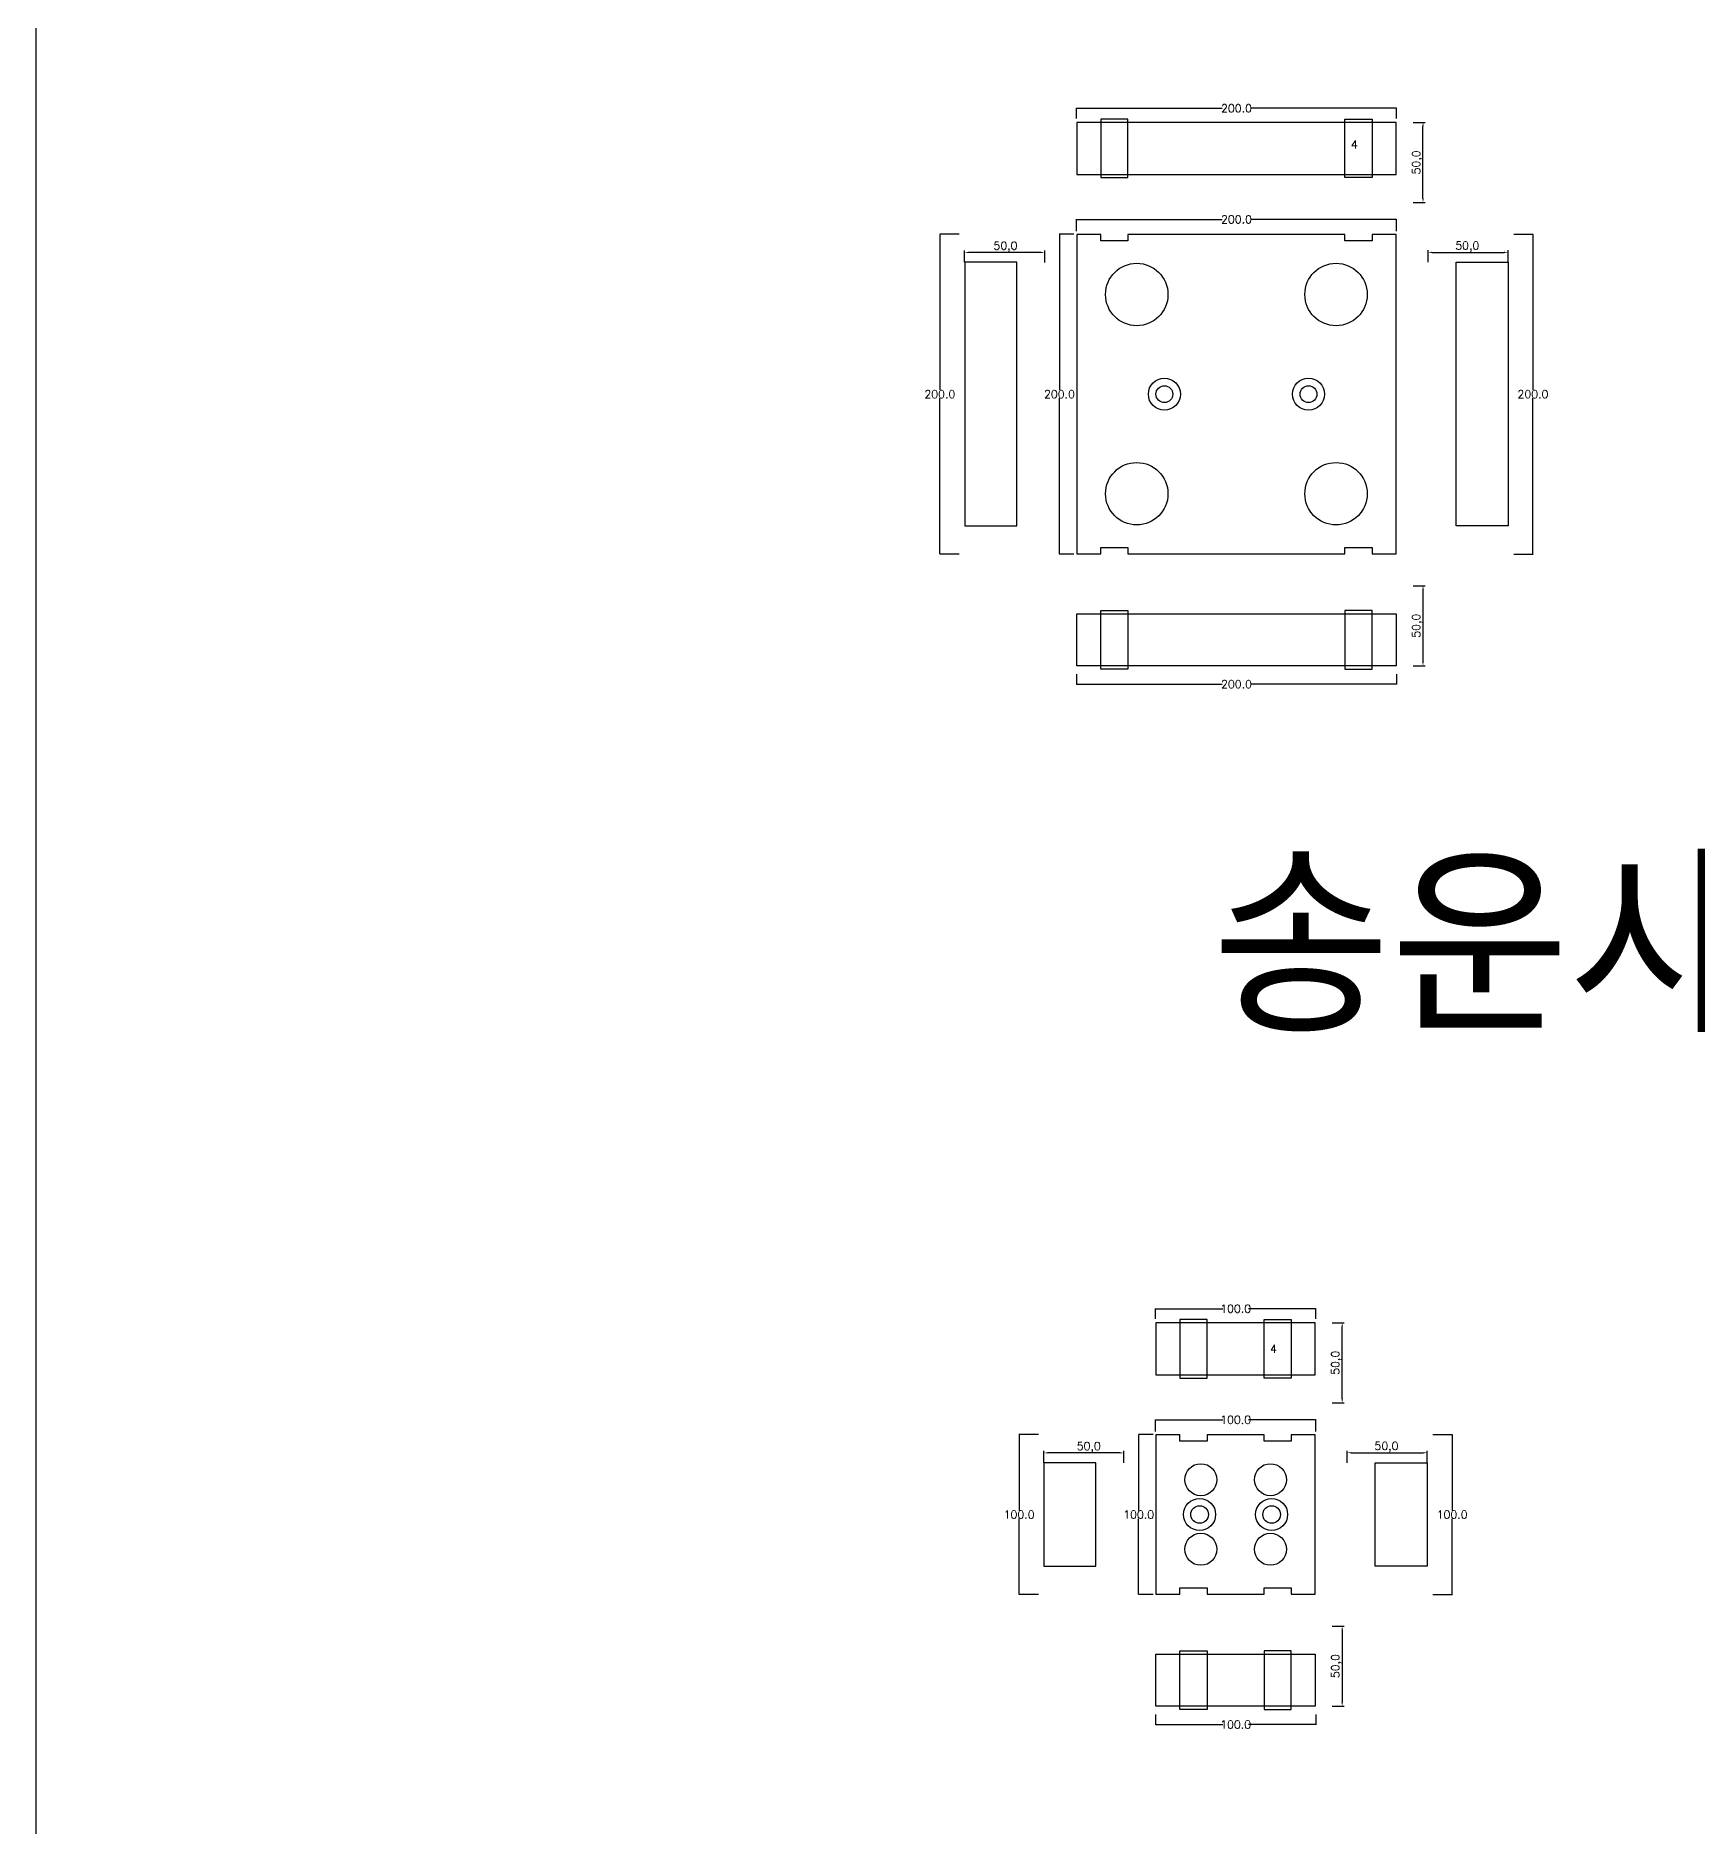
# Model space of a CAD drawing. Header units: millimetres. Extents: x -25 to 19775, y 172 to 9172.
# Drawn here: x -25 to 1013, y 5777 to 6896 of the extents above; entities that cross this region are included whole.
import ezdxf

# ---------------------------------------------------------------- set-up
doc = ezdxf.new("R2010")
doc.units = ezdxf.units.MM
for name, color, linetype in [('TEXT', 7, 'Continuous'), ('볼트 구멍', 7, 'Continuous'), ('치구', 7, 'Continuous'), ('치수', 7, 'Continuous')]:
    doc.layers.add(name, color=color, linetype=linetype)
doc.styles.get("Standard").update_dxf_attribs({"font": 'txt.shx', "bigfont": 'whgtxt.shx'})
doc.dimstyles.new('ISO-25', dxfattribs={"dimtxt": 2.5, "dimasz": 2.5, "dimexe": 1.25, "dimexo": 0.625, "dimtad": 1, "dimtxsty": 'Standard', "dimcen": 2.5, "dimadec": 0, "dimazin": 0, "dimtfac": 1, "dimtmove": 0, "dimatfit": 3, "dimfxl": 0, "dimarcsym": 0})
doc.dimstyles.get("Standard").update_dxf_attribs({"dimtxt": 7, "dimasz": 0.18, "dimexe": 0.18, "dimexo": 0.0625, "dimgap": 0.09, "dimtad": 0, "dimtih": 1, "dimtoh": 1, "dimdec": 1, "dimzin": 0, "dimdsep": 46, "dimtxsty": 'Standard', "dimcen": 0.09, "dimadec": 0, "dimazin": 0, "dimtfac": 1, "dimtdec": 1, "dimtofl": 0, "dimtmove": 0, "dimatfit": 3, "dimfxl": 0, "dimtolj": 1, "dimtzin": 0, "dimarcsym": 0})

# ---------------------------------------------------------------- blocks, each defined once
blk = doc.blocks.new('*D77')
at = {"layer": 'Defpoints', "color": 0}
for p in [(784.6, 6091.6), (791.5, 6091.6), (784.6, 6041.6)]:
    blk.add_point(p, dxfattribs=at)
at = {"layer": '치수', "color": 0, "lineweight": -2}
for p, q in [((785.3, 6091.6), (792.8, 6091.6)), ((791.5, 6044.1), (791.5, 6089.1)), ((785.3, 6041.6), (792.8, 6041.6))]:
    blk.add_line(p, q, dxfattribs=at)
at = {"layer": '치수', "color": 0}
for points in [[(791.1, 6089.1), (792, 6089.1), (791.5, 6091.6)], [(791.1, 6044.1), (792, 6044.1), (791.5, 6041.6)]]:
    blk.add_solid(points, dxfattribs=at)
at = {"layer": '치수', "color": 0, "insert": (788, 6066.6), "char_height": 5, "attachment_point": 5, "rotation": 90}
blk.add_mtext('50,0', dxfattribs=at)
blk = doc.blocks.new('*D78')
at = {"layer": 'Defpoints', "color": 0}
for p in [(848.1, 6021.8), (848.1, 5921.8), (860.2, 5921.8)]:
    blk.add_point(p, dxfattribs=at)
at = {"layer": '치수', "color": 0, "lineweight": -2}
for p, q in [((848.2, 6021.8), (860.4, 6021.8)), ((860.2, 6021.6), (860.2, 5974.4)), ((860.2, 5922), (860.2, 5969.2)), ((848.2, 5921.8), (860.4, 5921.8))]:
    blk.add_line(p, q, dxfattribs=at)
at = {"layer": '치수', "color": 0}
for points in [[(860.1, 6021.6), (860.2, 6021.6), (860.2, 6021.8)], [(860.1, 5922), (860.2, 5922), (860.2, 5921.8)]]:
    blk.add_solid(points, dxfattribs=at)
at = {"layer": '치수', "color": 0, "insert": (860.2, 5971.8), "char_height": 5, "attachment_point": 5}
blk.add_mtext('\\A1;100.0', dxfattribs=at)
blk = doc.blocks.new('*D79')
at = {"layer": 'Defpoints', "color": 0}
for p in [(844.7, 6010.4), (794.7, 6003.6), (844.7, 6003.6)]:
    blk.add_point(p, dxfattribs=at)
at = {"layer": '치수', "color": 0, "lineweight": -2}
for p, q in [((794.7, 6004.2), (794.7, 6011.7)), ((797.2, 6010.4), (842.2, 6010.4)), ((844.7, 6004.2), (844.7, 6011.7))]:
    blk.add_line(p, q, dxfattribs=at)
at = {"layer": '치수', "color": 0}
for points in [[(797.2, 6010.8), (797.2, 6010), (794.7, 6010.4)], [(842.2, 6010.8), (842.2, 6010), (844.7, 6010.4)]]:
    blk.add_solid(points, dxfattribs=at)
at = {"layer": '치수', "color": 0, "insert": (819.2, 6013.9), "char_height": 5, "attachment_point": 5}
blk.add_mtext('50,0', dxfattribs=at)
blk = doc.blocks.new('*D81')
at = {"layer": 'Defpoints', "color": 0}
for p in [(775, 6031), (675, 6023.6), (775, 6023.6)]:
    blk.add_point(p, dxfattribs=at)
at = {"layer": '치수', "color": 0, "lineweight": -2}
for p, q in [((675, 6023.7), (675, 6031.2)), ((675.1, 6031), (717, 6031)), ((774.8, 6031), (733, 6031)), ((775, 6023.7), (775, 6031.2))]:
    blk.add_line(p, q, dxfattribs=at)
at = {"layer": '치수', "color": 0}
for points in [[(675.1, 6031.1), (675.1, 6031), (675, 6031)], [(774.8, 6031.1), (774.8, 6031), (775, 6031)]]:
    blk.add_solid(points, dxfattribs=at)
at = {"layer": '치수', "color": 0, "insert": (725, 6031), "char_height": 5, "attachment_point": 5}
blk.add_mtext('\\A1;100.0', dxfattribs=at)
blk = doc.blocks.new('*D82')
at = {"layer": 'Defpoints', "color": 0}
for p in [(775, 6100.4), (675, 6094), (775, 6094)]:
    blk.add_point(p, dxfattribs=at)
at = {"layer": '치수', "color": 0, "lineweight": -2}
for p, q in [((675, 6094.1), (675, 6100.6)), ((675.1, 6100.4), (717, 6100.4)), ((774.8, 6100.4), (733, 6100.4)), ((775, 6094.1), (775, 6100.6))]:
    blk.add_line(p, q, dxfattribs=at)
at = {"layer": '치수', "color": 0}
for points in [[(675.1, 6100.4), (675.1, 6100.4), (675, 6100.4)], [(774.8, 6100.4), (774.8, 6100.4), (775, 6100.4)]]:
    blk.add_solid(points, dxfattribs=at)
at = {"layer": '치수', "color": 0, "insert": (725, 6100.4), "char_height": 5, "attachment_point": 5}
blk.add_mtext('\\A1;100.0', dxfattribs=at)
blk = doc.blocks.new('*D86')
at = {"layer": 'Defpoints', "color": 0}
for p in [(784.6, 5902.1), (784.6, 5852.1), (791.5, 5852.1)]:
    blk.add_point(p, dxfattribs=at)
at = {"layer": '치수', "color": 0, "lineweight": -2}
for p, q in [((785.3, 5902.1), (792.8, 5902.1)), ((791.5, 5899.6), (791.5, 5854.6)), ((785.3, 5852.1), (792.8, 5852.1))]:
    blk.add_line(p, q, dxfattribs=at)
at = {"layer": '치수', "color": 0}
for points in [[(791.1, 5899.6), (792, 5899.6), (791.5, 5902.1)], [(791.1, 5854.6), (792, 5854.6), (791.5, 5852.1)]]:
    blk.add_solid(points, dxfattribs=at)
at = {"layer": '치수', "color": 0, "insert": (788, 5877.1), "char_height": 5, "attachment_point": 5, "rotation": 90}
blk.add_mtext('50,0', dxfattribs=at)
blk = doc.blocks.new('*D87')
at = {"layer": 'Defpoints', "color": 0}
for p in [(675, 5847), (775, 5847), (775, 5840.6)]:
    blk.add_point(p, dxfattribs=at)
at = {"layer": '치수', "color": 0, "lineweight": -2}
for p, q in [((675, 5846.9), (675, 5840.4)), ((675.1, 5840.6), (717, 5840.6)), ((774.8, 5840.6), (733, 5840.6)), ((775, 5846.9), (775, 5840.4))]:
    blk.add_line(p, q, dxfattribs=at)
at = {"layer": '치수', "color": 0}
for points in [[(675.1, 5840.6), (675.1, 5840.5), (675, 5840.6)], [(774.8, 5840.6), (774.8, 5840.5), (775, 5840.6)]]:
    blk.add_solid(points, dxfattribs=at)
at = {"layer": '치수', "color": 0, "insert": (725, 5840.6), "char_height": 5, "attachment_point": 5}
blk.add_mtext('\\A1;100.0', dxfattribs=at)
blk = doc.blocks.new('*D88')
at = {"layer": 'Defpoints', "color": 0}
for p in [(601.8, 6021.8), (589.7, 5921.8), (601.8, 5921.8)]:
    blk.add_point(p, dxfattribs=at)
at = {"layer": '치수', "color": 0, "lineweight": -2}
for p, q in [((601.8, 6021.8), (589.6, 6021.8)), ((589.7, 6021.6), (589.7, 5974.4)), ((589.7, 5922), (589.7, 5969.2)), ((601.8, 5921.8), (589.6, 5921.8))]:
    blk.add_line(p, q, dxfattribs=at)
at = {"layer": '치수', "color": 0}
for points in [[(589.7, 6021.6), (589.8, 6021.6), (589.7, 6021.8)], [(589.7, 5922), (589.8, 5922), (589.7, 5921.8)]]:
    blk.add_solid(points, dxfattribs=at)
at = {"layer": '치수', "color": 0, "insert": (589.7, 5971.8), "char_height": 5, "attachment_point": 5}
blk.add_mtext('\\A1;100.0', dxfattribs=at)
blk = doc.blocks.new('*D89')
at = {"layer": 'Defpoints', "color": 0}
for p in [(605.2, 6010.3), (605.2, 6003.6), (655.2, 6003.5)]:
    blk.add_point(p, dxfattribs=at)
at = {"layer": '치수', "color": 0, "lineweight": -2}
for p, q in [((605.2, 6004.2), (605.2, 6011.6)), ((652.7, 6010.3), (607.7, 6010.3)), ((655.2, 6004.1), (655.2, 6011.6))]:
    blk.add_line(p, q, dxfattribs=at)
at = {"layer": '치수', "color": 0}
for points in [[(607.7, 6010.7), (607.7, 6009.9), (605.2, 6010.3)], [(652.7, 6010.7), (652.7, 6009.9), (655.2, 6010.3)]]:
    blk.add_solid(points, dxfattribs=at)
at = {"layer": '치수', "color": 0, "insert": (633.2, 6013.8), "char_height": 5, "attachment_point": 5}
blk.add_mtext('50,0', dxfattribs=at)
blk = doc.blocks.new('*D90')
at = {"layer": 'Defpoints', "color": 0}
for p in [(673.5, 6021.8), (664.4, 5921.8), (673.5, 5921.8)]:
    blk.add_point(p, dxfattribs=at)
at = {"layer": '치수', "color": 0, "lineweight": -2}
for p, q in [((673.4, 6021.8), (664.3, 6021.8)), ((664.4, 6021.6), (664.4, 5974.4)), ((664.4, 5922), (664.4, 5969.2)), ((673.4, 5921.8), (664.3, 5921.8))]:
    blk.add_line(p, q, dxfattribs=at)
at = {"layer": '치수', "color": 0}
for points in [[(664.4, 6021.6), (664.5, 6021.6), (664.4, 6021.8)], [(664.4, 5922), (664.5, 5922), (664.4, 5921.8)]]:
    blk.add_solid(points, dxfattribs=at)
at = {"layer": '치수', "color": 0, "insert": (664.4, 5971.8), "char_height": 5, "attachment_point": 5}
blk.add_mtext('\\A1;100.0', dxfattribs=at)
blk = doc.blocks.new('*D91')
at = {"layer": 'Defpoints', "color": 0}
for p in [(835.1, 6841.6), (842, 6841.6), (835.1, 6791.6)]:
    blk.add_point(p, dxfattribs=at)
at = {"layer": '치수', "color": 0, "lineweight": -2}
for p, q in [((835.8, 6841.6), (843.3, 6841.6)), ((842, 6794.1), (842, 6839.1)), ((835.8, 6791.6), (843.3, 6791.6))]:
    blk.add_line(p, q, dxfattribs=at)
at = {"layer": '치수', "color": 0}
for points in [[(841.6, 6839.1), (842.5, 6839.1), (842, 6841.6)], [(841.6, 6794.1), (842.5, 6794.1), (842, 6791.6)]]:
    blk.add_solid(points, dxfattribs=at)
at = {"layer": '치수', "color": 0, "insert": (838.5, 6816.6), "char_height": 5, "attachment_point": 5, "rotation": 90}
blk.add_mtext('50,0', dxfattribs=at)
blk = doc.blocks.new('*D92')
at = {"layer": 'Defpoints', "color": 0}
for p in [(895.2, 6760.4), (845.2, 6753.6), (895.2, 6753.6)]:
    blk.add_point(p, dxfattribs=at)
at = {"layer": '치수', "color": 0, "lineweight": -2}
for p, q in [((845.2, 6754.2), (845.2, 6761.7)), ((847.7, 6760.4), (892.7, 6760.4)), ((895.2, 6754.2), (895.2, 6761.7))]:
    blk.add_line(p, q, dxfattribs=at)
at = {"layer": '치수', "color": 0}
for points in [[(847.7, 6760.8), (847.7, 6760), (845.2, 6760.4)], [(892.7, 6760.8), (892.7, 6760), (895.2, 6760.4)]]:
    blk.add_solid(points, dxfattribs=at)
at = {"layer": '치수', "color": 0, "insert": (869.7, 6763.9), "char_height": 5, "attachment_point": 5}
blk.add_mtext('50,0', dxfattribs=at)
blk = doc.blocks.new('*D94')
at = {"layer": 'Defpoints', "color": 0}
for p in [(898.6, 6771.8), (898.6, 6571.8), (910.7, 6571.8)]:
    blk.add_point(p, dxfattribs=at)
at = {"layer": '치수', "color": 0, "lineweight": -2}
for p, q in [((898.7, 6771.8), (910.9, 6771.8)), ((910.7, 6771.6), (910.7, 6674.4)), ((910.7, 6572), (910.7, 6669.2)), ((898.7, 6571.8), (910.9, 6571.8))]:
    blk.add_line(p, q, dxfattribs=at)
at = {"layer": '치수', "color": 0}
for points in [[(910.6, 6771.6), (910.7, 6771.6), (910.7, 6771.8)], [(910.6, 6572), (910.7, 6572), (910.7, 6571.8)]]:
    blk.add_solid(points, dxfattribs=at)
at = {"layer": '치수', "color": 0, "insert": (910.7, 6671.8), "char_height": 5, "attachment_point": 5}
blk.add_mtext('\\A1;200.0', dxfattribs=at)
blk = doc.blocks.new('*D96')
at = {"layer": 'Defpoints', "color": 0}
for p in [(835.1, 6552.1), (835.1, 6502.1), (842, 6502.1)]:
    blk.add_point(p, dxfattribs=at)
at = {"layer": '치수', "color": 0, "lineweight": -2}
for p, q in [((835.8, 6552.1), (843.3, 6552.1)), ((842, 6549.6), (842, 6504.6)), ((835.8, 6502.1), (843.3, 6502.1))]:
    blk.add_line(p, q, dxfattribs=at)
at = {"layer": '치수', "color": 0}
for points in [[(841.6, 6549.6), (842.5, 6549.6), (842, 6552.1)], [(841.6, 6504.6), (842.5, 6504.6), (842, 6502.1)]]:
    blk.add_solid(points, dxfattribs=at)
at = {"layer": '치수', "color": 0, "insert": (838.5, 6527.1), "char_height": 5, "attachment_point": 5, "rotation": 90}
blk.add_mtext('50,0', dxfattribs=at)
blk = doc.blocks.new('*D97')
at = {"layer": 'Defpoints', "color": 0}
for p in [(555.7, 6760.3), (555.7, 6753.6), (605.7, 6753.5)]:
    blk.add_point(p, dxfattribs=at)
at = {"layer": '치수', "color": 0, "lineweight": -2}
for p, q in [((555.7, 6754.2), (555.7, 6761.6)), ((603.2, 6760.3), (558.2, 6760.3)), ((605.7, 6754.1), (605.7, 6761.6))]:
    blk.add_line(p, q, dxfattribs=at)
at = {"layer": '치수', "color": 0}
for points in [[(558.2, 6760.7), (558.2, 6759.9), (555.7, 6760.3)], [(603.2, 6760.7), (603.2, 6759.9), (605.7, 6760.3)]]:
    blk.add_solid(points, dxfattribs=at)
at = {"layer": '치수', "color": 0, "insert": (581.2, 6763.8), "char_height": 5, "attachment_point": 5}
blk.add_mtext('50,0', dxfattribs=at)
blk = doc.blocks.new('*D98')
at = {"layer": 'Defpoints', "color": 0}
for p in [(624, 6771.8), (614.9, 6571.8), (624, 6571.8)]:
    blk.add_point(p, dxfattribs=at)
at = {"layer": '치수', "color": 0, "lineweight": -2}
for p, q in [((623.9, 6771.8), (614.8, 6771.8)), ((614.9, 6771.6), (614.9, 6674.4)), ((614.9, 6572), (614.9, 6669.2)), ((623.9, 6571.8), (614.8, 6571.8))]:
    blk.add_line(p, q, dxfattribs=at)
at = {"layer": '치수', "color": 0}
for points in [[(614.9, 6771.6), (615, 6771.6), (614.9, 6771.8)], [(614.9, 6572), (615, 6572), (614.9, 6571.8)]]:
    blk.add_solid(points, dxfattribs=at)
at = {"layer": '치수', "color": 0, "insert": (614.9, 6671.8), "char_height": 5, "attachment_point": 5}
blk.add_mtext('\\A1;200.0', dxfattribs=at)
blk = doc.blocks.new('*D99')
at = {"layer": 'Defpoints', "color": 0}
for p in [(552.3, 6771.8), (540.2, 6571.8), (552.3, 6571.8)]:
    blk.add_point(p, dxfattribs=at)
at = {"layer": '치수', "color": 0, "lineweight": -2}
for p, q in [((552.3, 6771.8), (540.1, 6771.8)), ((540.2, 6771.6), (540.2, 6674.4)), ((540.2, 6572), (540.2, 6669.2)), ((552.3, 6571.8), (540.1, 6571.8))]:
    blk.add_line(p, q, dxfattribs=at)
at = {"layer": '치수', "color": 0}
for points in [[(540.2, 6771.6), (540.3, 6771.6), (540.2, 6771.8)], [(540.2, 6572), (540.3, 6572), (540.2, 6571.8)]]:
    blk.add_solid(points, dxfattribs=at)
at = {"layer": '치수', "color": 0, "insert": (540.2, 6671.8), "char_height": 5, "attachment_point": 5}
blk.add_mtext('\\A1;200.0', dxfattribs=at)
blk = doc.blocks.new('*D100')
at = {"layer": 'Defpoints', "color": 0}
for p in [(625.5, 6497), (825.5, 6497), (825.5, 6490.6)]:
    blk.add_point(p, dxfattribs=at)
at = {"layer": '치수', "color": 0, "lineweight": -2}
for p, q in [((625.5, 6496.9), (625.5, 6490.4)), ((625.6, 6490.6), (716.6, 6490.6)), ((825.3, 6490.6), (734.3, 6490.6)), ((825.5, 6496.9), (825.5, 6490.4))]:
    blk.add_line(p, q, dxfattribs=at)
at = {"layer": '치수', "color": 0}
for points in [[(625.6, 6490.6), (625.6, 6490.5), (625.5, 6490.6)], [(825.3, 6490.6), (825.3, 6490.5), (825.5, 6490.6)]]:
    blk.add_solid(points, dxfattribs=at)
at = {"layer": '치수', "color": 0, "insert": (725.5, 6490.6), "char_height": 5, "attachment_point": 5}
blk.add_mtext('\\A1;200.0', dxfattribs=at)
blk = doc.blocks.new('*D101')
at = {"layer": 'Defpoints', "color": 0}
for p in [(825.5, 6850.4), (625.5, 6844), (825.5, 6844)]:
    blk.add_point(p, dxfattribs=at)
at = {"layer": '치수', "color": 0, "lineweight": -2}
for p, q in [((625.5, 6844.1), (625.5, 6850.6)), ((625.6, 6850.4), (716.6, 6850.4)), ((825.3, 6850.4), (734.3, 6850.4)), ((825.5, 6844.1), (825.5, 6850.6))]:
    blk.add_line(p, q, dxfattribs=at)
at = {"layer": '치수', "color": 0}
for points in [[(625.6, 6850.4), (625.6, 6850.4), (625.5, 6850.4)], [(825.3, 6850.4), (825.3, 6850.4), (825.5, 6850.4)]]:
    blk.add_solid(points, dxfattribs=at)
at = {"layer": '치수', "color": 0, "insert": (725.5, 6850.4), "char_height": 5, "attachment_point": 5}
blk.add_mtext('\\A1;200.0', dxfattribs=at)
blk = doc.blocks.new('*D102')
at = {"layer": 'Defpoints', "color": 0}
for p in [(825.5, 6781), (625.5, 6773.6), (825.5, 6773.6)]:
    blk.add_point(p, dxfattribs=at)
at = {"layer": '치수', "color": 0, "lineweight": -2}
for p, q in [((625.5, 6773.7), (625.5, 6781.2)), ((625.6, 6781), (716.6, 6781)), ((825.3, 6781), (734.3, 6781)), ((825.5, 6773.7), (825.5, 6781.2))]:
    blk.add_line(p, q, dxfattribs=at)
at = {"layer": '치수', "color": 0}
for points in [[(625.6, 6781.1), (625.6, 6781), (625.5, 6781)], [(825.3, 6781.1), (825.3, 6781), (825.5, 6781)]]:
    blk.add_solid(points, dxfattribs=at)
at = {"layer": '치수', "color": 0, "insert": (725.5, 6781), "char_height": 5, "attachment_point": 5}
blk.add_mtext('\\A1;200.0', dxfattribs=at)

msp = doc.modelspace()

# ---------------------------------------------------------------- linework, layer by layer
at = {"layer": 'TEXT', "color": 6}
msp.add_line((-24.538, 9171.825), (-24.538, 171.825), dxfattribs=at)
at = {"layer": '볼트 구멍', "color": 2}
for centre in [(680.462, 6671.825), (770.462, 6671.825), (702.462, 5971.825), (747.462, 5971.825)]:
    msp.add_circle(centre, 10, dxfattribs=at)
at = {"layer": '볼트 구멍', "color": 3}
for centre, radius in [((680.462, 6671.825), 5.25), ((770.462, 6671.825), 5.25), ((702.462, 5971.825), 5.5), ((747.462, 5971.825), 5.5)]:
    msp.add_circle(centre, radius, dxfattribs=at)
at = {"layer": '치구'}
for points in [[(625.712, 6809.075), (825.212, 6809.075), (825.212, 6841.575), (625.712, 6841.575)], [(625.712, 6572.075), (640.712, 6572.075), (640.712, 6576.075), (657.712, 6576.075), (657.712, 6572.075), (793.212, 6572.075), (793.212, 6576.075), (810.212, 6576.075), (810.212, 6572.075), (825.212, 6572.075), (825.212, 6771.575), (810.212, 6771.575), (810.212, 6767.575), (793.212, 6767.575), (793.212, 6771.575), (657.712, 6771.575), (657.712, 6767.575), (640.712, 6767.575), (640.712, 6771.575), (625.712, 6771.575)], [(588.212, 6754.175), (555.712, 6754.175), (555.712, 6589.475), (588.212, 6589.475)], [(862.712, 6754.175), (895.212, 6754.175), (895.212, 6589.475), (862.712, 6589.475)], [(625.712, 6534.575), (825.212, 6534.575), (825.212, 6502.075), (625.712, 6502.075)], [(675.212, 6059.075), (774.712, 6059.075), (774.712, 6091.575), (675.212, 6091.575)], [(675.212, 5922.075), (690.212, 5922.075), (690.212, 5926.075), (707.212, 5926.075), (707.212, 5922.075), (742.712, 5922.075), (742.712, 5926.075), (759.712, 5926.075), (759.712, 5922.075), (774.712, 5922.075), (774.712, 6021.575), (759.712, 6021.575), (759.712, 6017.575), (742.712, 6017.575), (742.712, 6021.575), (707.212, 6021.575), (707.212, 6017.575), (690.212, 6017.575), (690.212, 6021.575), (675.212, 6021.575)], [(637.712, 6004.175), (605.212, 6004.175), (605.212, 5939.475), (637.712, 5939.475)], [(812.212, 6004.175), (844.712, 6004.175), (844.712, 5939.475), (812.212, 5939.475)], [(675.212, 5884.575), (774.712, 5884.575), (774.712, 5852.075), (675.212, 5852.075)]]:
    msp.add_lwpolyline(points, close=True, dxfattribs=at)
at = {"layer": '치구', "color": 1}
for points in [[(640.712, 6807.075), (657.712, 6807.075), (657.712, 6843.572), (640.712, 6843.572)], [(810.212, 6807.075), (793.212, 6807.075), (793.212, 6843.572), (810.212, 6843.572)], [(640.712, 6536.575), (657.712, 6536.575), (657.712, 6500.077), (640.712, 6500.077)], [(810.212, 6536.575), (793.212, 6536.575), (793.212, 6500.077), (810.212, 6500.077)], [(690.212, 6057.075), (707.212, 6057.075), (707.212, 6093.572), (690.212, 6093.572)], [(759.712, 6057.075), (742.712, 6057.075), (742.712, 6093.572), (759.712, 6093.572)], [(690.212, 5886.575), (707.212, 5886.575), (707.212, 5850.077), (690.212, 5850.077)], [(759.712, 5886.575), (742.712, 5886.575), (742.712, 5850.077), (759.712, 5850.077)]]:
    msp.add_lwpolyline(points, close=True, dxfattribs=at)
at = {"layer": '치구'}
for centre in [(663.212, 6734.075), (787.712, 6734.075), (663.212, 6609.575), (787.712, 6609.575)]:
    msp.add_circle(centre, 19.5, dxfattribs=at)
at = {"layer": '치구', "color": 0}
for centre in [(703.212, 5993.575), (746.712, 5993.575), (703.212, 5950.075), (746.712, 5950.075)]:
    msp.add_circle(centre, 10, dxfattribs=at)

# ---------------------------------------------------------------- texts
at = {"layer": 'TEXT', "color": 1}
for p in [(797.024, 6825.376), (746.524, 6072.876)]:
    msp.add_text('4', height=5, dxfattribs=at).set_placement(p)
at = {"layer": 'TEXT', "linetype": 'Continuous'}
msp.add_text('송운사 1-2호기 (소형)', height=105.46875, dxfattribs=at).set_placement((710.174, 6273.128))

# ---------------------------------------------------------------- dimensions: what is measured, and where the dimension line sits
at = {"layer": '치수', "color": 4}
for base, p1, p2, dimstyle, override, picture, middle in [((825.462, 6850.397), (625.462, 6844), (825.462, 6844), 'Standard', {"dimtxt": 5}, '*D101', (725.462, 6850.397)), ((895.212, 6760.402), (845.212, 6753.625), (895.212, 6753.625), 'ISO-25', {"dimtxt": 5, "dimdec": 1, "dimzin": 0, "dimtdec": 1}, '*D92', (869.712, 6760.402)), ((825.462, 6490.564), (625.462, 6496.961), (825.462, 6496.961), 'Standard', {"dimtxt": 5}, '*D100', (725.462, 6490.564)), ((774.962, 6100.397), (674.962, 6094), (774.962, 6094), 'Standard', {"dimtxt": 5}, '*D82', (724.962, 6100.397)), ((844.712, 6010.402), (794.712, 6003.625), (844.712, 6003.625), 'ISO-25', {"dimtxt": 5, "dimdec": 1, "dimzin": 0, "dimtdec": 1}, '*D79', (819.212, 6010.402)), ((774.962, 5840.564), (674.962, 5846.961), (774.962, 5846.961), 'Standard', {"dimtxt": 5}, '*D87', (724.962, 5840.564))]:
    dim = msp.add_linear_dim(base=base, p1=p1, p2=p2, dimstyle=dimstyle, override=override, dxfattribs=at)
    dim.commit()
    dim.dimension.update_dxf_attribs({"geometry": picture, "text_midpoint": middle, "dimtype": 160})
for base, p1, p2, angle, picture, middle in [((842.039, 6841.575), (835.141, 6791.575), (835.141, 6841.575), 90, '*D91', (842.039, 6816.575)), ((555.712, 6760.302), (605.712, 6753.525), (555.712, 6753.625), 180, '*D97', (581.212, 6760.302)), ((842.039, 6502.075), (835.141, 6552.075), (835.141, 6502.075), 270, '*D96', (842.039, 6527.075)), ((791.539, 6091.575), (784.641, 6041.575), (784.641, 6091.575), 90, '*D77', (791.539, 6066.575)), ((605.212, 6010.302), (655.212, 6003.525), (605.212, 6003.625), 180, '*D89', (633.212, 6010.302)), ((791.539, 5852.075), (784.641, 5902.075), (784.641, 5852.075), 270, '*D86', (791.539, 5877.075))]:
    dim = msp.add_linear_dim(base=base, p1=p1, p2=p2, angle=angle, dimstyle='ISO-25', override={"dimtxt": 5, "dimdec": 1, "dimzin": 0, "dimtdec": 1}, dxfattribs=at)
    dim.commit()
    dim.dimension.update_dxf_attribs({"geometry": picture, "text_midpoint": middle, "dimtype": 160})
for base, p1, p2, picture, middle in [((825.462, 6781.047), (625.462, 6773.65), (825.462, 6773.65), '*D102', (725.462, 6781.047)), ((774.962, 6031.047), (674.962, 6023.65), (774.962, 6023.65), '*D81', (724.962, 6031.047))]:
    dim = msp.add_linear_dim(base=base, p1=p1, p2=p2, dimstyle='Standard', override={"dimtxt": 5}, dxfattribs=at)
    dim.commit()
    dim.dimension.update_dxf_attribs({"geometry": picture, "text_midpoint": middle})
for base, p1, p2, picture, middle in [((540.244, 6571.825), (552.313, 6771.825), (552.313, 6571.825), '*D99', (540.244, 6671.825)), ((614.932, 6571.825), (624.001, 6771.825), (624.001, 6571.825), '*D98', (614.932, 6671.825)), ((910.679, 6571.825), (898.61, 6771.825), (898.61, 6571.825), '*D94', (910.679, 6671.825)), ((589.744, 5921.825), (601.813, 6021.825), (601.813, 5921.825), '*D88', (589.744, 5971.825)), ((664.432, 5921.825), (673.501, 6021.825), (673.501, 5921.825), '*D90', (664.432, 5971.825)), ((860.179, 5921.825), (848.11, 6021.825), (848.11, 5921.825), '*D78', (860.179, 5971.825))]:
    dim = msp.add_linear_dim(base=base, p1=p1, p2=p2, angle=90, dimstyle='Standard', override={"dimtxt": 5}, dxfattribs=at)
    dim.commit()
    dim.dimension.update_dxf_attribs({"geometry": picture, "text_midpoint": middle})

doc.saveas('drawing.dxf')
